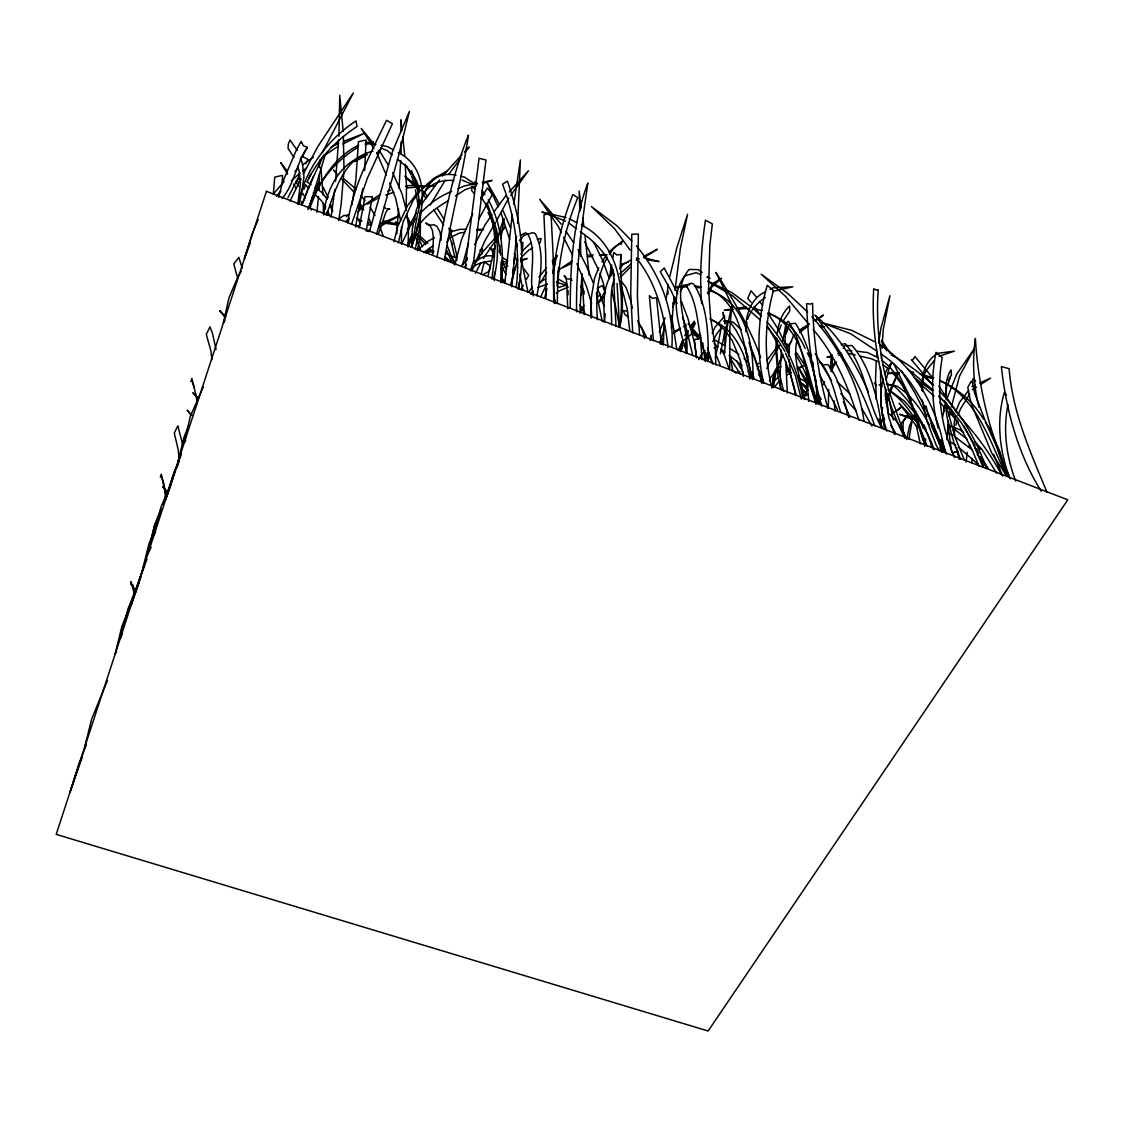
<?xml version="1.0" encoding="UTF-8"?>
<svg xmlns="http://www.w3.org/2000/svg" width="1124" height="1124" viewBox="0 0 1124 1124"><rect width="100%" height="100%" fill="white"/><g stroke="black" fill="none" stroke-linecap="round" stroke-linejoin="round"><path stroke-width="1.5" d="M399.02 188.13L400.692 160.648M570.247 307.92C570.346 265.784 572.804 222.875 587.852 183.043C581.614 225.685 575.825 268.678 576.598 311.896M729.743 368.433L729.841 328.11L731.794 306.627M546.039 297.635L545.702 254.642L543.932 214.979L551.013 213.153L553.163 256.146L553.739 302.792M779.944 376.203L781.433 349.971M420.432 210.441L420.334 235.675L417.299 250.75M567.775 308.735L566.566 281.07L565.498 276.49L564.009 275.83L566.679 278.878L571.02 279.131L572.018 280.241M419.702 214.67L419.645 227.975L415.234 249.458M319.23 189.647L319.427 174.459M319.511 167.701L319.595 160.957M502.288 281.885L501.908 259.869M908.909 439.358L912.042 420.868L915.835 411.173M408.11 246.69L408.546 226.205L406.804 213.462M406.171 208.727L406.509 186.148L405.23 164.202M344 169.64L343.354 136.454M828.262 408.448L828.725 389.621M971.923 463.228L972.049 458.409M401.465 243.866L401.465 227.062M880.542 368.054L880.865 403.446L884.504 429.607M494.349 280.621L494.602 272.149M785.002 342.694L785.521 326.044L782.768 341.443M517.644 223.381L520.398 159.945L513.78 204.245M611.301 275.478L611.653 264.969M966.134 462.175L967.174 452.298M579.942 312.851L581.895 274.13M724.334 353.905L727.172 326.873L731.584 306.655M885.487 388.258L885.234 395.128L888.761 417.201L894.746 434.679M902.839 431.799L903.232 421.795L908.108 414.292L901.097 423.846M671.379 328.222L674.105 296.581M931.248 446.959L931.459 441.999M664.158 319.357L663.385 344.928M705.198 360.776L705.577 352.543M282.138 183.24L282.56 175.33L274.762 177.086L273.413 193.244M557.448 303.62C556.717 267.329 563.939 231.165 577.778 197.641L572.79 194.607C559.611 229.043 550.029 266.514 555.031 303.55M924.645 446.495L925.755 438.824M516.253 287.547C520.482 252.605 514.89 217.058 502.583 184.224L507.374 181.09C519.485 215.372 526.257 253.041 518.15 288.994M343.902 171.255L341.176 204.076L338.689 220.529M432.515 254.446L433.471 238.26L432.375 230.223L429.677 224.94L425.659 223.044L428.989 225.404L434.145 224.73L437.081 226.584L439.948 231.923L441.212 240.03M613.226 269.634L614.786 302.23L619.605 327.295C625.337 290.301 618.593 243.22 581.403 225.081M398.514 209.022L396.73 233.862M335.57 181.189L338.605 139.727M671.829 347.26C674.709 310.477 659.69 273.82 636.353 245.805M881.314 358.542L881.652 353.484M881.975 348.426L883.197 329.866L889.955 295.682L880.921 328.18L878.673 343.073M945.579 394.693L946.942 384.829M611.582 324.822C611.906 309.409 608.885 293.336 614.519 278.499M301.415 142.818L300.965 141.68L296.286 150.265L282.377 182.791L278.752 197.29M613.016 257.424L613.718 252.45L616.893 254.993L620.926 254.488L620.251 269.409M558.558 268.032L556.984 286.128M788.683 356.224L789.455 345.363L793.937 334.629M511.898 286.817L512.628 276.982L517.728 259.447M481.999 253.954L482.379 248.994L479.836 250.329M946.928 439.737L948.347 421.275M518.754 289.304L519.33 282.517M364.612 170.609L366.115 139.994L358.43 141.694L355.816 180.528L351.91 204.919M501.515 282.279C504.044 254.46 502.273 224.603 488.209 199.777M876.27 361.001L875.54 378.676L876.242 399.175M500.784 282.798L500.995 262.173M512.418 279.707L513.471 267.905M830.2 368.855L831.493 354.959M504.831 282.995L512.235 214.431M512.797 275.478L516.464 236.363M521.129 262.257L521.592 257.368M522.042 252.493L522.997 242.615L520.314 242.292M338.942 136.271L339.757 95.315L343.185 131.41M513.921 263.564L514.722 255.331M347.667 222.833C353.02 186.514 370.737 153.103 386.544 120.296L392.417 123.71L367.436 178.056L351.503 224.35M515.846 243.95L516.169 240.761M318.865 181.877L308.369 209.064M316.912 212.253L318.513 196.616M491.778 278.949C495.754 251.453 498.747 220.95 481.086 197.234M334.783 189.366L331.088 217.185M776.965 340.698L775.925 350.449L777.892 375.318L781.391 390.309M943.879 411.426L944.413 406.298M945.677 394.327L946.211 389.199M776.684 338.352L776.164 343.227L778.131 368.054L783.625 391.363M777.035 335.107C778.005 324.541 781.559 313.357 789.568 306.023L789.779 311.011L782.557 321.885M604.319 322.279L605.26 313.751M301.485 141.821L303.325 145.783L307.302 147.342L302.061 157.234M499.281 251.959L500.054 245.257M554.596 303.452L554.975 300.178M323.698 214.951C326.002 189.394 340.642 161.027 367.365 154.606M650.74 340.221L651.358 335.261L650.065 340.319M301.513 195.492L303.972 176.426L302.482 163.879L300.825 159.327M609.784 276.574L611.105 266.5M298.197 200.789L300.501 183.409L299.096 170.876L297.495 166.324M362.757 188.635L355.549 226.823M617.062 283.431L619.605 327.295C625.998 303.283 619.057 278.682 620.926 254.488M675.004 290.217L680.385 248.446L687.565 214.277L676.817 247.828L669.721 276.996M568.084 290.554L568.027 295.022M666.195 299.223L668.302 284.737M454.742 264.702L461.697 239.047L472.726 213.757M876.692 356.308L877.184 353.006M681.495 349.564L682.999 339.841M720.344 353.92L725.149 330.47L715.862 322.152L709.975 318.823M773.551 386.684L775.996 371.721L782.543 354.678M955.99 425.139L956.791 420.221M1007.961 404.584C1002.749 430.155 1006.5 456.864 1015.689 481.058M444.401 260.599C450.836 218.449 462.287 177.325 468.441 135.147C452.494 174.346 444.289 215.963 436.955 257.452M715.37 358.135L721.341 327.028M771.907 387.991L773.565 377.889L777.583 366.579M955.26 416.878L954.178 423.439L954.683 436.168M500.826 238.569L504.1 218.899M923.38 376.596L921.652 390.506M366.185 231.024L372.353 196.686L364.949 196.728L359.174 227.807M488.139 275.394L495.22 245.566M769.547 381.205L770.151 378.114L773.635 373.618M949.288 416.512L950.539 410.176M745.704 329.206L747.053 322.56M724.783 323.262L724.587 316.209L715.159 327.07L712.124 333.154M882.101 421.598L883.464 414.854M942.53 417.538L945.115 404.724M906.942 438.374L909.372 426.572L913.236 416.751M348.44 221.54L349.142 218.225M420.755 210.792L416.625 230.631L411.412 247.14L412.297 228.959L416.554 209.148L420.713 200.03M536.907 295.893C540.602 275.942 544.733 252.436 535.333 233.652L532.888 232.626L523.953 235.366L519.4 240.536M398.332 242.953L403.221 221.611L413.14 200.437L419.336 192.345M394.004 241.786L397.531 226.865L407.661 205.467L416.091 194.522M552.629 273.258L555.762 260.192M481.198 274.087L484.247 262.061L490.5 265.868L489.109 271.334M540.026 242.925L541.136 238.428L537.328 239.454M84.483 747.881L91.718 718.854L107.454 680.484M466.165 261.204L467.022 257.817M544.578 298.281L546.981 288.77M707.614 357.825L708.907 352.838M886.162 379.814L889 368.812L892.091 362.659M540.714 296.933L546.728 283.936M376.582 234.228L398.725 155.238L409.361 111.445L392.374 151.81L369.346 231.713M883.408 378.914C878.181 395.943 881.483 414.475 886.808 431.068M297.874 204.231C305.138 170.019 326.958 140.064 355.999 120.928L357.067 126.478C337.074 139.629 319.862 157.29 308.65 178.533M678.376 350.632L682.914 339.518M493.436 279.342C499.674 257.551 499.197 232.668 487.999 212.548M881.778 410.794L882.677 407.548M462.371 265.419L468.61 243.023M496.134 242.334L503.622 218.744M325.426 154.157L311.488 200.381M510.633 284.414L515.733 266.795M556.211 258.632L557.139 255.485M804.025 399.175L807.777 386.445M947.939 384.759L950.244 377.004M725.584 329.023L727.326 323.234L724.123 321.548M660.322 341.654L664.93 326.606M951.368 406.93L959.446 376.259L974.129 348.89L956.735 374.109L947.181 398.107M298.464 204.048L299.49 200.718M378.549 233.666L385.897 212.197L388.216 208.839L389.859 209.134L387.148 208.797M165.734 499.309L174.838 470.324M797.197 339.364C792.279 359.273 800.892 379.364 804.32 398.781M779.578 329.571L781.152 324.864M141.259 576.205L131.241 604.852L138.997 580.012L144.715 565.597M470.253 270.814L473.654 261.105L485.989 159.973L479.063 158.273L465.603 263.156L465.786 268.341M175.737 470.253L165.523 499.239L172.731 476.126L180.669 455.894M311.334 200.128L312.865 195.815M749.624 378.886L751.211 374.433M139.067 582.19L131.03 604.782L144.378 564.965M766.891 368.602L768.605 363.811L779.817 345.124M166.31 497.707L171.494 483.278M465.167 262.454L466.882 257.705M310.069 207.743C318.865 182.566 333.842 157.29 358.64 145.179M302.82 203.051L308.707 186.879L323.586 155.154M308.004 209.064C316.94 183.76 334.179 161.856 357.109 147.82M250.357 242.686L244.4 258.689L252.296 233.3L258.197 219.559M471.799 270.996L484.837 240.915L495.417 222.721M298.394 203.655L300.881 197.122M303.803 189.464L305.644 184.645M301.794 204.708L313.455 176.468M86.253 745.001L78.666 764.629L70.067 791.942L82.347 756.902M464.886 267.372L466.038 264.379M886.162 403.109L897.598 373.702L889.744 390.464M957.957 415.332L960.472 408.911L969.773 393.962M326.283 215.274C335.402 190.518 343.242 157.964 372.943 151.192M138.435 582.527L128.066 608.674L120.198 638.615L122.221 634.105M132.267 600.104L121.842 626.475L115.027 654.435L116.629 651.499M956.355 410.316L959.559 402.237L968.691 390.421M598.727 267.765L594.54 278.302L590.676 301.555L591.069 318.261M153.342 533.057L148.902 544.1L142.383 570.051L146.991 559.316M161.041 509.2L154.761 524.81L147.918 553.106L150.419 548.737M162.924 504.521L164.806 499.829M161.125 509.298L154.213 526.496L147.918 553.106L151.122 547.205M176.384 468.652L178.337 463.819M659.296 332.086L665.141 317.671M188.481 426.249L183.971 437.278L178.084 461.543L181.47 453.829M446.902 242.348L449.361 236.476M688.267 330.821L685.598 343.298L685.781 353.4M684.825 335.626L686.047 332.816M672.545 307.4L676.03 299.574M683.083 345.349L680.273 351.601M408.054 246.802L413.309 235.113M708.387 294.333L711.689 287.112L721.636 278.176L712.588 283.684L707.432 293.35M449.979 235.014L452.003 230.575L448.701 228.214M155.604 531.469L153.538 535.937L160.943 507.205L172.618 479.611M407.745 243.711L412.129 234.213M599.57 302.019L601.031 298.858M924.083 375.065L926.204 370.456L934.423 360.439M580.335 312.809L583.876 305.18M678.573 350.477L682.999 340.951M401.633 244.063L409.796 226.697L415.585 218.885M885.459 399.61L888.311 393.512M531.849 293.926L533.268 290.933M290.006 201.084L301.007 178.491M474.595 244.611L485.104 224.828L492.045 214.515M747.727 319.23C750.691 309.859 757.421 302.89 765.318 297.438M478.627 219.391L492.298 194.593L487.423 187.989L480.805 198.681M703.863 359.427L706.701 353.61M322.391 152.569L353.301 92.997L317.741 146.682L303.283 174.023M712.869 341.626L716.606 334.039L721.313 327.843M540.532 282.911L546.629 272.317M698.735 359.596L700.94 355.184L705.169 350.674M843.323 348.468L844.714 345.658L852.09 345.56C871.17 367.927 877.718 399.807 882.003 428.3C866.688 401.661 865.592 366.944 845.065 343.565L841.272 344.731M968.396 447.197L969.619 444.753M307.189 181.667L310.969 174.122M884.658 374.151L887.819 367.899M287.955 197.698L299.532 175.175M758.995 375.079L760.512 372.1M520.932 289.95L523.264 285.412M679.261 350.14L681.495 345.855M416.428 229.071L418.072 226.008M475.41 273.244L480.917 262.96M483.278 258.562L498.339 236.419M496.26 221.175L508.751 198.035M672.602 303.901L675.931 297.79M407.197 229.619L416.4 212.717M779.48 361.998L783.175 355.254M305.714 163.654L308.032 159.453L301.892 156.236L300.277 159.144M580.56 295.5L582.682 291.636L584.283 293.996M203.289 386.965L190.335 416.316L184.125 443.095L185.769 440.158M601.93 299.799L603.532 297.031M598.333 302.988L605.344 290.835M822.88 384.844L824.637 381.809M830.791 371.187L836.059 362.083M445.357 180.065L430.197 205.074M526.369 279.356L528.73 275.366L523.939 268.875M520.946 254.038L523.362 249.992L530.964 242.826M680.203 291.58L683.448 286.128L691.358 283.164L693.887 284.33C708.05 306.74 708.359 335.669 708.261 361.422C695.84 337.973 701.123 308.664 686.624 286.381L684.221 285.187L680.034 287.056M225.095 320.101L223.395 322.953L228.875 298.113L237.852 276.911L241.309 271.151M948.333 380.165L951.48 374.924L950.974 369.908C945.439 378.633 945.284 389.761 946.324 399.737M421.922 203.795L439.498 179.952M757.281 368.967L758.841 366.438M685.837 333.238L687.551 330.625M690.136 326.719L694.281 321.281L694.618 324.892L690.824 328.953M528.73 292.226L532.439 286.746M538.93 277.15L546.503 267.807M607.452 257.34C596.254 275.872 596.071 298.759 597.378 319.764M609.377 254.502L613.24 248.854L622.612 240.887L621.038 244.315L618.931 244.203L614.702 246.858L608.955 252.212M601.902 261.878L606.819 254.712M282.166 198.512C294.502 183.83 296.764 162.516 307.302 147.342M552.587 263.704L555.565 259.391M500.292 233.694L505.168 226.865L501.81 230.631M377.004 153.159L379.336 149.913M510.732 195.309L528.463 170.736L509.214 191.993M474.89 262.805L482.758 251.902L498.452 234.382M416.878 227.694C424.844 216.103 436.393 207.575 448.448 200.634M799.782 332.648L802.129 329.444L808.423 325.524M494.012 211.832L505.814 195.731M831.493 367.323L835.596 361.731M448.729 174.29L460.966 157.936M465.041 152.471L469.129 147.019L464.451 152.007M786.182 348.033L791.717 340.951M766.919 360.256L777.555 346.276M442.617 175.962L462.104 154.508M888.62 366.34L891.444 362.743M620.041 268.285L622.977 264.562L631.435 259.841M613.451 271.615C602.408 285.51 603.672 305.04 604.459 321.787M773.958 387.541L779.255 381.205M598.193 296.666L600.413 294.01M276.448 196.264L280.831 191.108M273.272 194.129L284.161 181.428M423.495 193.946C429.874 183.198 442.182 179.503 453.956 180.5M552.221 261.204L556.802 255.935M557.799 271.882L560.834 268.397L571.877 261.105M660.252 344L662.556 341.415M530.851 294.333L533.155 291.804M357.629 212.239L364.583 204.723L380.544 194.199M461.486 265.812L467.429 259.405M809.659 356.392L811.43 354.51M620.42 277.291L630.128 267.329M756.536 365.258L758.672 363.08M612.355 285.566L614.505 283.374M659.858 342.033L663.301 338.549M690.066 326.634L695.025 322.939L693.522 327.112L690.277 329.318M714.077 347.92L717.267 346.318M419.716 213.813C428.722 204.287 439.301 196.068 451.693 191.516M522.604 256.089L528.898 250.062L532.678 248.011M291.425 180.613L300.08 173.026M294.881 171.382L297.256 169.148M619.83 273.905L630.845 264.098M774.619 380.502L778.314 377.257M423.636 252.563L433.091 245.847M422.441 188.298L434.075 178.21L446.748 171.284M417.144 193.159L431.658 181.301M471.715 268.706C476.702 262.609 484.669 262.033 491.862 260.894M418.269 249.528L427.443 241.66L434.496 237.529M474.328 263.227C478.88 258.365 485.399 254.698 492.242 256.005M556.338 293.195L558.951 291.018L568.252 287.084M684.488 340.136L688.408 336.933M692.328 333.73L694.941 331.58L686.399 337.931M346.318 216.496L348.96 214.361M896.25 411.272L901.406 407.099L891.627 414.18M302.651 170.989L306.515 167.94M302.356 165.144L313.343 157.177M474.988 260.894L479.555 257.916M359.596 209.823L363.459 207.027M367.323 204.217L378.858 197.599M801.271 331.173L808.212 326.143M815.167 321.113L823.513 315.071L814.998 320.41M881.862 421.261L884.658 419.238M323.74 155.899L338.183 146.303M673.487 333.463L680.484 328.714M683.294 326.817L686.09 324.92M345.869 221.161L348.51 219.391M367.337 231.403L370.091 229.577M455.346 196.068L465.027 189.703L476.183 185.867M495.136 248.193L493.057 249.556L489.432 248.137L492.143 250.497L493.984 257.059M338.324 219.054L343.789 215.555L347.611 215.246M972.344 389.761L976.545 387.092M980.746 384.408L990.553 378.156L979.749 382.961M644.235 257.48L657.357 249.219L643.827 256.356M802.241 328.419L809.336 323.965M696.599 357.755L694.365 339.476L698.285 338.998L700.828 337.425M520.398 235.422L525.428 232.851L527.746 233.876C538.073 252.816 527.929 275.703 533.324 295.893M674.526 331.51L680.287 328.166M358.893 208.01L361.816 206.324M330.934 147.132L338.591 143.352M799.262 330.147L808.044 325.356M786.912 374.938L791.408 372.494M797.394 369.22L803.379 365.946L797.267 368.251M379.743 226.528L399.062 216.047M354.777 161.645L365.553 155.913M482.87 274.678L488.814 271.502M537.82 287.379L547.332 284.246M765.556 291.818C750.439 298.197 744.819 316.617 746.013 331.819M770.137 289.388L773.186 287.772L792.785 286.789L772.736 291.383M636.296 260.332L639.303 258.745M540.447 281.674L545.266 279.173M562.646 267.821L571.582 263.409M342.848 143.984L364.598 133.166L343.466 141.441M448.588 238.358L459.477 233.033L464.633 232.303M972.035 386.375L975.126 385.012M458.016 188.734L464.338 185.952L477.405 183.324M380.263 223.887L398.865 215.682M501.332 268.748L507.795 266.191M520.707 261.077L527.17 258.506L520.553 260.178M355.788 226.57L359.947 224.983M786.575 372.269L789.624 371.117M365.258 144.799L373.421 141.779L365.216 143.675M621.797 264.196L628.204 262.089M831.577 355.788L826.941 357.39L831.985 356.463M837.731 353.638L840.822 352.557M482.547 183.676L492.101 180.388L482.308 182.341M952.688 453.028L957.325 451.455L952.52 452.789M385.701 195.042L393.85 192.274M387.724 191.066L390.365 190.181M938.962 356.224L954.36 351.166L937.992 353.245C924.462 360.86 920.584 376.947 922.902 391.335M781.025 366.593L776.22 368.63L774.253 372.1L772.778 379.772L772.834 386.684M424.942 251.888L431.237 250.062M451.848 231.572L459.716 229.338L466.516 229.338M558.347 287.463L566.285 285.299M405.609 186.359L409.01 185.516L426.094 185.938M502.344 264.744L507.303 263.494M838.715 355.212L842.073 354.594M675.327 287.308L689.729 284.653M368.222 225.095L371.496 224.505M425.462 252.633L434.004 251.256M732.792 308.959L724.418 310.252L733.143 309.578M736.15 308.44L746.21 306.88M736.515 372.536L739.887 372.044M476.632 230.589L483.489 229.619M587.599 256.904L592.769 256.3M599.682 255.485L606.595 254.67M367.562 222.988L370.85 222.608M675.65 287.828L679.008 287.491M682.366 287.168L687.41 286.662M887.553 373.435L899.031 372.494M738.384 309.17L748.851 308.369M406.902 187.863L415.571 187.329M420.769 187.005L424.24 186.795M429.438 186.472L434.637 186.148L429.508 186.022M588.119 255.05L593.177 254.909M599.907 254.712L604.951 254.558M887.595 373.533L899.425 373.252M476.717 229.352L483.503 229.366M192.106 381.556L190.911 381.528L191.909 378.437L197.079 399.582M846.99 350.407L851.823 350.8M856.657 351.18L867.559 352.557L878.209 357.727M819.565 326.438L824.496 326.901L819.494 325.777M808.999 355.395L811.556 355.704M647.424 259.925L659.086 261.569L643.785 257.621M381.303 222.721L398.008 225.067M626.223 311.067L623.16 310.435L624.93 314.594L628.021 316.813M886.681 384.029L896.699 386.094C911.508 395.086 921.329 409.67 929.183 424.717M365.988 142.158L375.992 144.237M380.994 145.277L387.654 146.668L393.667 149.984M456.077 175.204C417.805 167.181 417.566 223.311 411.412 247.14C422.666 217.382 433.386 170.412 398.191 152.471M460.896 176.243L464.1 176.932L475.564 184.35M694.66 285.735L701.25 287.168M548.357 213.49L541.909 212.014L565.484 221.035M553.191 214.6L566.089 217.564M384.015 221.091L398.374 224.407M752.588 308.355L762.17 310.575M887.918 384.394L893.735 385.785C913.011 402.799 924.954 426.108 934.269 449.698M848.803 353.343L855.209 354.931M860.029 356.125L870.903 358.612L878.842 361.956M297.481 178.997L300.81 179.826M910.51 371.552L913.7 372.381M920.078 374.053L933.791 377.861M784.426 343.438L787.348 344.211M947.715 424.746L959.699 429.677L963.633 432.515M695.728 287.042L699.002 287.927M691.134 332.929L700.702 335.612M911.269 417.664L899.72 414.292L912.548 419.631M710.452 290.99C745.788 302.187 754.092 346.122 752.855 378.577C742.388 347.808 743.666 304.309 708.921 289.163M927.117 377.102L931.852 378.493M767.931 313.624C784.959 318.401 798.377 332.437 805.135 348.482M786.519 370.836L789.455 371.763M445.329 253.265L455.29 257.663M711.464 320.073C735.279 328.7 746.21 355.128 749.792 378.423M556.394 282.082L567.002 285.651M501.852 260.796L506.755 262.454M365.96 142.425L372.466 144.912M380.614 148.017L387.134 150.49L392.276 154.887M462.09 180.121L473.288 184.757M700.772 274.607L696.149 272.668L685.008 275.802C667.74 296.722 680.146 329.838 686.778 353.147C689.56 327.056 669.932 291.58 689.096 269.451L698.229 269.62L702.163 272.57M706.954 277.192L710.031 278.485L707.418 276.518M692.553 334.193L700.322 337.453M296.272 180.908L299.293 182.2M974.325 382.778L971.122 381.387L967.82 387.358L970.012 398.922L973.567 409.515L991.888 453.351L1006.851 476.351L999.882 451.553L989.106 427.415L985.369 421.936M947.56 425.645L950.426 426.994M891.163 355.001C906.632 362.883 920.865 373.519 933.58 385.363M707.839 281.084L731.865 292.605L751.619 307.175M939.369 380.334C977.754 397.798 989.64 441.606 1006.851 476.351L996.862 447.31L986.155 423.228L974.522 392.908L972.176 381.401L973.286 378.493L975.618 381.036M940.549 381.177C958.491 388.806 973.637 402.406 983.5 419.196M874.613 341.654L851.585 330.315L822.164 322.813L850.784 333.814L876.875 351.18M798.532 377.959L804.194 380.811L810.797 386.389M768.184 312.655C803.562 328.419 805.95 371.904 818.061 403.685L815.898 380.207L810.039 358.978M800.527 383.2L807.552 386.797M569.222 218.73L576.837 222.707M879.094 384.801L882.129 386.403M889.21 390.112L904.427 401.099L913.643 411.44M930.911 423.776L933.875 425.364M948.698 433.274L953.138 435.662M398.514 223.676L395.465 222.032L398.247 223.831M415.234 232.71L418.283 234.354M713.445 339.195L725.036 345.728M729.392 348.187L738.932 354.172M502.021 257.452L507.837 260.782M707.881 281.393L732.202 295.457L760.274 320.003M558.403 279.047L567.198 284.232M356.8 218.084L361.984 221.203M955.583 437.194L972.541 450.134M950.904 442.139L955.779 445.244M414.953 234.635L417.735 236.433M307.133 181.947L311.109 184.617M315.071 187.272L322.335 192.822L327.196 199.187M786.856 368.897L789.624 370.794M882.185 360.523C908.22 380.502 914.262 415.487 924.687 444.725C918.013 418.985 910.637 391.63 891.683 371.988M882.79 364.766L886.752 367.576M913.573 377.2L932.583 390.871M953.293 428.342L967.174 439.273M880.542 345.166C917.001 368.981 938.048 410.358 944.933 452.508C929.52 416.4 915.681 376.329 880.921 353.976M568.379 222.65L576.303 228.72M580.279 231.755C596.099 242.11 610.009 257.101 614.28 275.998M888.016 389.831C907.532 402.856 919.797 424.198 926.963 446.088M958.351 447.071L978.301 464.479M714.091 343.719L718.18 346.894M720.92 349.002L725.008 352.177M729.097 355.339L742.023 365.412M731.71 369.88L735.869 373.112M446.551 252.675L450.991 256.146L455.698 263.438M837.001 381.654L849.885 393.779M908.037 369.248L933.061 390.14M404.795 176.075L419.252 187.863M502.316 278.921L504.999 281.14M336.118 172.323L333.477 170.117L337.045 173.953M344.028 178.955L355.887 188.902M917.268 381.317L934.058 396.027M444.879 256.792L451.412 262.299M752.939 308.299L761.426 316.181M397.418 159.285C408.181 166.998 417.285 177.648 419.702 191.052M744.032 358.584L747.867 361.9M938.891 396.632L946.478 403.544M741.166 329.571L733.115 322.138L724.109 320.818L729.982 321.787L736.403 330.877L744.102 345.756L748.205 357.32M807.636 312.065L788.064 293.687L761.229 274.214L785.704 296.525L808.746 324.119M977.29 454.644L980.859 458.03M405.792 177.606L414.461 185.91M416.934 188.284L419.407 190.658M419.477 235.492L427.822 243.501M501.88 279.412L505.645 283.037M225.896 316.757L219.658 310.674L224.926 317.221M474.567 189.043L471.982 186.514L471.56 190.476L474.454 193.665M444.472 257.298L448.167 260.909M889.14 413.702L895.983 420.545L902.586 430.478L906.871 439.47M305.363 184.814L308.749 188.242M313.259 192.822L321.057 200.325L325.834 206.69M631.772 240.943L616.809 225.643L591.463 206.577L614.477 228.579L630.1 250.034M882.157 415.641L884.377 417.917M801.398 383.214L808.296 390.351M958.252 421.922L949.19 412.382M840.794 393.498L856.123 410.766M802.325 388.946L808.142 394.974M784.566 342.258L788.936 346.796M191.923 415.206L187.202 410.232L191.178 415.529M974.986 441.943L981.983 449.403L996.581 473.12M796.649 352.964L806.526 367.787M917.915 423.369L899.074 403.165L917.732 427.766M811.949 316.532C837.872 345.967 858.708 381.963 864.033 421.247M198.541 398.739L192.892 392.669L198.288 399.132M939.313 391.166C960.837 412.803 976.419 439.835 986.493 468.539M341.794 179.081L353.667 191.881M938.863 395.845L950.314 408.251L962.046 423.748L975.154 445.975M939.875 402.308L944.539 407.352M638.235 323.557L641.397 326.972L646.23 336.498M419.126 237.333L425.771 244.639M429.101 248.306L433.527 253.181M688.099 323.586L700.28 337.411M959.643 416.217C975.702 434.089 990.3 453.45 1001.512 474.749M747.98 371.215L751.268 374.98M561.227 224.196L539.646 199.243L558.305 226.486L561.312 232.696M1006.43 394.917L1004.35 392.515C996.061 420.404 999.517 450.696 1009.591 477.616M168.333 493.239L162.629 486.622L167.743 493.141M756.41 297.115L751.001 290.751L747.783 298.408L751.141 302.384M474.778 181.905L476.829 184.364M481.957 190.532L485.02 194.227M813.172 329.543C835.792 355.535 848.381 387.935 858.933 420.151M375.065 145.403L361.226 128.445L373.969 148.438M379.322 150.616L388.37 165.172M423.2 191.08L427.556 196.447M766.975 321.998C786.126 343.115 797.787 370.049 802.719 397.966M767.116 326.915L778.539 341.092L784.959 351.433M621.122 280.972L626.335 287.927L631 301.808M384.225 206.647L385.799 208.628M360.987 195.478L365.061 200.732M978.386 446.537L980.409 449.164M786.856 367.239L790.017 371.341M287.112 170.918L280.733 162.657L287.575 174.065M295.626 181.947L298.815 186.078M816.375 392.557L821.279 399.118M759.543 301.33L762.69 305.545M932.667 377.748L914.852 356.519L912.983 359.708L911.508 359.806L932.765 385.125M938.891 386.094L956.777 412.803M861.715 408.293L871.859 425.982M874.332 382.891L876.383 385.658M754.218 306.571L760.372 314.931M802.705 383.916L806.751 389.48M636.437 258.014C656.725 283.571 664.677 315.774 668.007 347.527M690.572 328.011L698.285 338.928M795.104 354.032C805.318 369.178 810.783 386.937 815.94 404.303M437.362 208.544L444.289 219.602M725.092 330.456L732.455 341.022L740.252 360.172L743.414 376.456M730.277 358.289L740.519 374.461M423.116 194.213L425.996 198.414M433.653 209.626L443.615 224.926M1041.189 491.202C1017.894 453.927 1006.078 410.077 1001.372 366.593L1009.127 368.686C1012.513 412.297 1030.455 452.494 1047.006 492.2M815.125 353.554L831.535 380.741M358.542 220.29L360.439 223.086M721.032 349.69L723.94 354.032L729.279 369.557M566.032 231.375L573.732 242.854M881.609 340.249L890.152 353.315M890.658 425.308L895.238 432.375M758.995 374.461L763.421 381.331M370.147 207.294L374.994 215.471M481.831 192.892L483.601 195.646M944.076 400.622L955.934 419.154L971.768 448.94L979.046 466.348M376.695 152.724L386.249 175.049M975.182 447.914L977.037 450.836M981.688 458.156L988.193 468.399M768.591 314.116L777.808 328.644L789.512 352.444M767.608 326.508C780.604 347.372 790.298 370.484 795.961 394.412M807.144 381.443L798.124 366.972L806.807 384.043M584.677 241.786L598.642 270.055M579.787 304.983L584.873 313.259M901.336 370.709L914.571 392.332L926.907 416.526M297.284 150.433L289.978 139.952L288.25 144.364L288.067 148.424L294.024 157.43M914.796 412.733L927.188 433.372L933.285 449.516M293.575 184.069L296.146 188.34M392.697 172.632L401.886 193.567L406.368 210.272M736.613 360.973L743.47 372.859M803.168 389.508L806.611 395.522M578.059 249.697L586.25 265.643L593.289 283.009M580.953 285.96L584.269 291.762M572.523 255.12L563.574 237.347M499.562 204.512L486.664 181.554L498.171 206.802M818.75 400.509L821.321 405.104M360.312 203.922L363.642 209.949M939.299 450.752L936.137 444.992L927.005 421.079L922.116 399.905M819.213 373.927L837.521 409.684M323.192 187.216L328.222 197.655M963.9 426.08L972.597 442.308L983.177 467.401M501.711 260.543L506.615 269.69M707.263 353.119L712.869 363.614M502.737 268.327L506.039 274.523M882.073 341.808L886.808 350.716M893.917 364.092L911.48 400.088M406.705 216.075L410.766 223.718M418.873 238.99L422.512 246.718M302.974 193.497L305.278 198.021M309.915 207.069L311.46 210.076M637.701 320.691L642.521 330.175L644.642 338.464M807.369 352.908L809.589 357.334M593.388 241.786L602.45 259.841L609.067 277.979M447.127 245.468L454.517 264.702M406.579 165.902L410.864 174.613M446.79 250.413L451.525 261.485M368.658 218.225L371.51 224.041M576.893 263.676L586.7 286.943L591.603 303.578M931.318 425.645L943.64 452.157M923.759 424.619L925.965 429.213M748.921 342.539L755.159 358.359L761.875 383.509M389.649 183.015L395.493 197.768L400.65 220.725M868.487 392.178C855.856 363.361 839.235 335.725 814.998 315.142C839.979 348.847 861.293 385.911 874.753 425.856M677.772 293.575L664.2 268.004L660.28 271.727L670.916 290.371L677.055 303.564M580.644 286.297L583.567 292.549M905.073 438.529C882.017 392.417 870.594 340.389 873.713 288.84L877.141 290.217L878.237 289.683C875.708 324.148 880.176 358.823 889.323 392.079M1010.364 478.824C989.654 434.932 978.203 386.782 975.379 338.493C972.19 361.324 973.3 384.717 978.99 407.071M329.852 205.186L331.833 209.682M503.004 210.624L510.563 227.835M1002.636 476.028L993.602 454.293M785.536 353.077L795.328 375.458L801.328 399.146M843.351 401.788L849.786 417.046M406.579 216.117L410.653 225.559M414.728 234.986L420.432 249.289M327.787 211.186L329.739 215.696M976.686 448.982L978.625 453.576M979.917 456.639L983.809 465.814M750.045 347.091L751.984 351.686M581.614 306.894L583.595 311.573M732.96 306.95L715.932 272.43C733.101 299.532 749.834 327.253 760.681 357.587M621.221 285.524L627.206 308.763L629.805 331.383M449.164 229.956L452.832 238.962L456.428 253.799L456.822 260.445M964.35 460.053L954.81 436.519L947.574 410.162L946.745 403.221M449.361 236.897L452.438 244.484M960.458 459.14L954.15 443.46L946.984 417.088L945.129 401.465M846.808 412.382L848.69 417.116M954.697 457.637C940.858 426.46 936.151 391.096 942.263 357.474L935.983 352.332C930.981 377.327 931.515 403.558 938.189 428.188M323.768 204.624L325.496 209.036M941.055 439.582L946.731 454.18M939.959 447.549L941.842 452.438M752.644 353.217L762.76 380.432M716.676 356.027L720.105 364.935M942.558 452.284L927.918 414.053L926.007 405.919M681.495 301.499L687.846 318.275L694.281 341.991L696.515 357.544M487.17 203.205L496.485 229.437L500.714 255.204M682.563 317.221L685.457 324.934L692.763 355.367M905.804 438.248L889.885 393.681M192.696 383.186L194.48 388.117M515.537 239.918L517.56 246.086M599.823 273.343L603.335 283.206L605.414 293.252M605.302 293.027L602.478 285.552L597.476 288.151L603.953 305.911M816.53 392.009L820.351 403.066M752.462 379.561L746.097 352.374M411.524 170.651L416.779 186.078L419.758 203.037M411.567 176.075L415.29 187.005M379.659 225.826L383.242 236.377M300.895 201.224L302.005 204.484M707.53 348.103L712.841 363.993M878.968 418.76L882.143 428.328M501.051 213.124L509.692 239.51M499.562 249.935L500.573 253.223M596.31 293.027L602.309 321.548M514.286 253.307L516.815 261.695M849.168 417.144C842.902 399.498 839.979 379.209 827.728 364.541L823.175 364.907L819.775 362.42L820.745 362.56C832.238 376.582 835.062 395.76 840.878 412.564M827.882 407.956C817.907 374.011 813.411 338.605 812.554 303.297L810.544 304.112L806.639 303.635C807.622 338.212 812.09 372.845 821.799 406.101M752.293 372.367L753.656 377.383M798.771 376.048L804.812 399.512M135.54 592.601L132.646 584.424L130.918 584.606L130.876 581.656L134.459 593.851M795.778 395.648L790.86 375.767L789.048 359.483M242.25 268.257L238.864 257.382L233.764 263.873L237.684 278.33M331.173 205.046L332.732 211.424M521.002 257.705L527.957 292.156M451.356 242.643L454.925 257.522M519.794 274.228L522.829 290.161M326.452 212.085L327.196 215.26M893.285 419.926L888.634 396.997M752.363 372.466L753.853 378.928M957.732 450.85L959.587 459.028M956.538 447.619L959.151 459.07M920.303 443.839L916.257 425.336M771.795 386.867C763.547 355.367 764.91 321.759 773.438 290.456L767.242 285.285C758.054 316.968 755.918 351.138 763.828 383.298M611.611 289.711L614.856 304.787L616.036 326.592M182.538 444.135L177.845 425.771L174.29 433.119L178.379 450.541L179.123 462.217M922.045 423.172L923.057 428.033M631.309 303.382L632.25 308.074M165.973 495.487L163.753 483.545L161.603 476.759L160.339 477.082L161.266 474.202L165.102 491.891L165.453 498.691M730.136 355.774L732.848 371.159M418.62 200.128L419.224 203.57M415.374 189.801L418.325 206.802M951.705 452.284L948.08 425.87M723.954 317.277L723.182 312.275L723.505 317.488M724.474 320.593L724.994 323.923M725.514 327.253L726.554 333.912M676.803 349.592L671.59 315.661M705.085 361.001L702.767 342.862M702.093 359.708L700.097 334.137M581.403 207.968L579.127 190.996L579.872 211.214M582.78 218.154L583.918 226.641M808.802 401.437L806.245 371.96M888.339 413.393L886.176 391.082M585 235.127L589.159 275.155M661.39 344.422L656.472 297.691L652.538 298.352L649.377 295.682L653.451 340.755M402.041 130.061L400.959 119.776L400.987 131.663M402.757 136.903L404.738 155.758M216.061 349.522L212.464 333.266L209.949 326.845L206.296 334.376L210.975 351.067L211.846 359.722M834.12 401.001L835.062 411.033M320.143 159.299L320.452 162.713M320.916 167.813L323.038 195.014M787.362 393.007L785.76 361.549M196.307 395.465L196.995 403.586M639.486 334.854L637.392 296.146L638.376 234.087L631.814 234.242L630.733 292.76L632.686 332.859M581.965 273.933L584.269 314.608M701.657 303.635C699.423 275.802 701.264 247.73 705.451 220.163L712.363 223.943L709.82 245.552L708.542 289.725L710.733 319.16L715.286 346.22L715.805 364.991M724.376 331.397L725.261 345.307M813.059 362.574L813.523 370.892M590.831 300.656L591.688 316.181M941.266 441.058L941.786 450.963M667.895 290.624L668.077 294.109M619.38 322.279L619.605 327.295M780.126 381.233L780.365 387.935M323.248 203.458L323.487 213.602M745.704 347.442L745.774 350.744M580.518 236.883L580.687 256.132M832.196 354.931L832.322 372.227M401.015 141.863L401.057 153.749M786.168 323.052L785.929 334.362L789.624 323.979L795.399 323.234C810.615 346.417 815.827 376.231 817.851 403.6C804.517 377.608 804.672 345.475 788.331 321.225L786.168 323.052M266.43 191.333L56.2 834.373L708.134 1031.003L1067.8 499.815L266.43 191.333"/></g></svg>
